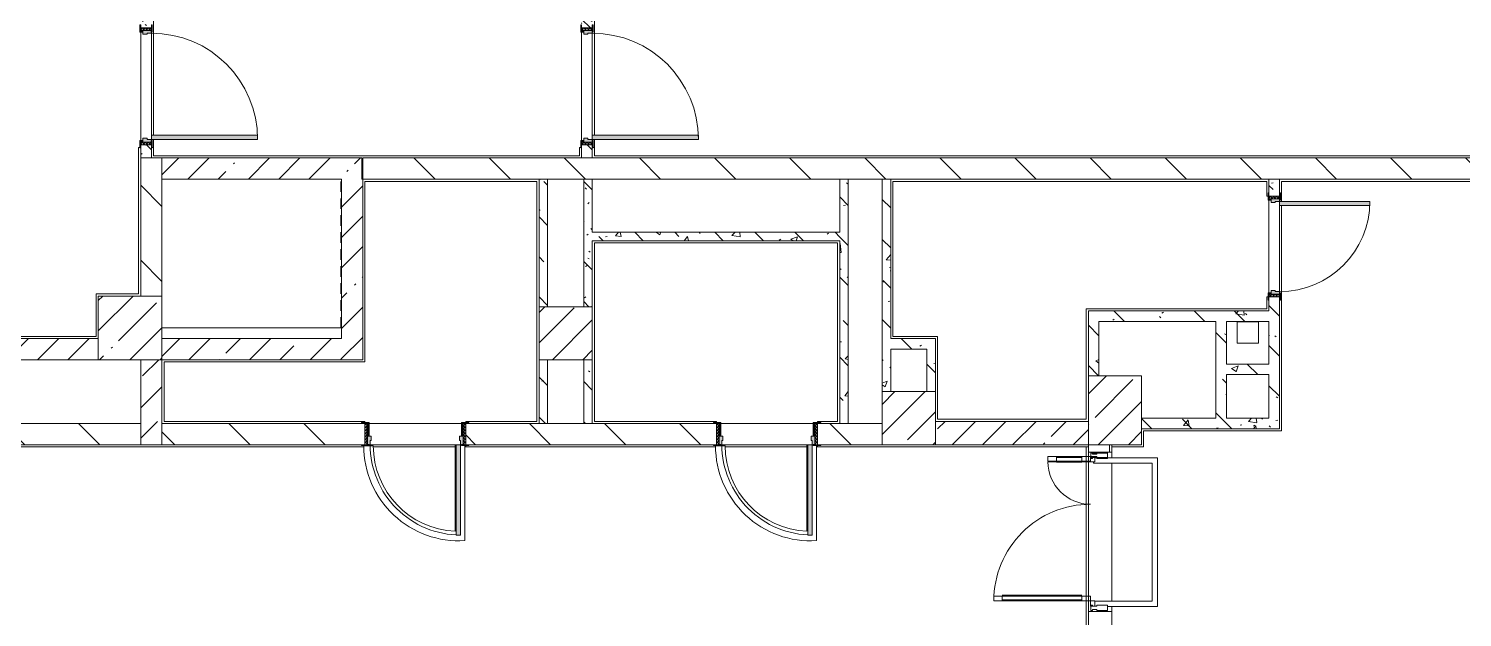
# Model space of a CAD drawing. Header units: millimetres. Extents: x 81676 to 276943, y -8553 to 29000.
# Drawn here: x 213468 to 226963, y 9275 to 14818 of the extents above; entities that cross this region are included whole.
import ezdxf

# ---------------------------------------------------------------- set-up
doc = ezdxf.new("R2010")
doc.units = ezdxf.units.MM
doc.linetypes.add('200_ШТРИХ__ш1_п0_6_', pattern=[160, 100, -60])
for name, color, linetype, lineweight, true_color in [('A-DETL-GENF-4', 7, 'Continuous', 5, 0xaaaaaa), ('A-DOOR-3', 7, 'Continuous', 5, 0xe2e2e2), ('A-DOOR-4', 7, 'Continuous', 5, 0xaaaaaa), ('A-DOOR-FRAM-2', 7, 'Continuous', 5, 0xe2e2e2), ('A-DOOR-FRAM-3', 7, 'Continuous', 5, 0xaaaaaa), ('A-FLOR-3', 7, 'Continuous', 5, 0xaaaaaa), ('I-WALL-5', 7, 'Continuous', 5, 0x787878)]:
    doc.layers.add(name, color=color, linetype=linetype, lineweight=lineweight, true_color=true_color)
for name, color, linetype, lineweight in [('A-DETL-MBND', 7, '200_ШТРИХ__ш1_п0_6_', 9), ('A-GLAZ-CWMG-2', 7, 'Continuous', 5), ('A-WALL', 7, 'Continuous', 9), ('I-WALL-3', 7, 'Continuous', 5), ('S-COLS-1', 7, 'Continuous', 5)]:
    doc.layers.add(name, color=color, linetype=linetype, lineweight=lineweight)
pattern_1 = [(45, (147962.96, 0), (-285.1231, 285.1231), []), (45, (148248.1, 0), (-285.1231, 285.1231), [504.031, -100.806, 16.764, -84.042])]
pattern_2 = [(135, (147962.96, 0), (-377.1708, -377.1708), [533.4, -88.9, 17.78, -88.9]), (135, (147962.96, 376.94), (-377.1708, -377.1708), []), (50, (147962.96, 0), (637.6445, -55.7866), [66.675, -733.425]), (355, (147962.96, 0), (-123.3494, 668.699), [53.34, -586.74]), (100.451, (148016.1, -4.65), (514.299, 612.908), [56.665, -623.315]), (46.184, (147963, 177.8), (948.7764, -147.15), [100.012, -1100.137]), (96.636, (148042, 165.5), (830.909, 865.997), [84.998, -934.973]), (351.184, (147963, 177.8), (830.918, 865.988), [80.01, -880.11]), (21, (148051.86, 133.35), (530.6506, -357.9283), [66.675, -733.425]), (326, (148051.86, 133.35), (216.308, 644.6585), [53.34, -586.74]), (71.451, (148096.1, 103.5), (746.9596, 286.7243), [56.665, -623.315]), (37.5, (147962.96, 0), (10.8105, 295.9426), [16.764, -562.864, 16.764, -578.866, -588.962]), (37.5, (147962.96, 0), (10.8105, 295.9426), [-1175.258, 16.764, -572.198]), (7.5, (147962.96, 0), (233.8692, 350.6318), [16.764, -322.834, 16.764, -549.529, -224.472]), (7.5, (147962.96, 0), (233.8692, 350.6318), [-905.891, 16.764, -207.708]), (327.5, (147764.71, 0), (474.5678, -20.0513), [16.764, -205.486, 16.764, -676.656, -920.115]), (327.5, (147764.71, 0), (474.5678, -20.0513), [-915.67, 16.764, -903.351]), (317.5, (147675.8, 0), (518.4522, 88.9934), [16.764, -272.161, 16.764, -443.738, -653.415]), (317.5, (147675.8, 0), (518.4522, 88.9934), [-749.427, 16.764, -636.651])]
pattern_3 = [(135, (1751.41, 114.685), (-14.14214, -14.14214), []), (225, (1751.41, 114.685), (14.14214, -14.14214), [])]
pattern_4 = [(45, (-371.384, 114.685), (-14.1421, 14.1421), []), (135, (-371.384, 114.685), (-14.1421, -14.1421), [])]
pattern_5 = [(135, (147962.96, 0), (-353.5534, -353.5534), [])]

# ---------------------------------------------------------------- blocks, each defined once
blk = doc.blocks.new('BSC_Колонна _Прямоугольная - 600х600-23205240-1_6_3_птичка')
at = {"layer": 'S-COLS-1'}
h = blk.add_hatch(dxfattribs=at)
h.set_pattern_fill('FP_52', color=256, style=0, pattern_type=2)
h.set_pattern_definition([(45, (-66460, -12000), (-285.1231, 285.1231), []), (45, (-66174.88, -12000), (-285.1231, 285.1231), [504.031, -100.806, 16.764, -84.042])])
h.paths.add_polyline_path([(-300, -300), (300, -300), (300, 300), (-300, 300), (-300, -100)])
for p, q in [((300, 300), (-300, 300)), ((-300, 300), (-300, -300)), ((300, -300), (300, 300)), ((-300, -300), (300, -300))]:
    blk.add_line(p, q, dxfattribs=at)
blk = doc.blocks.new('BSC_Колонна _Прямоугольная - 650х500-23287315-1_6_3_птичка')
at = {"layer": 'S-COLS-1'}
h = blk.add_hatch(dxfattribs=at)
h.set_pattern_fill('FP_98', color=256, style=0, pattern_type=2)
h.set_pattern_definition([(135, (11225, -75730), (-285.1231, -285.1231), []), (135, (11225, -75444.88), (-285.1231, -285.1231), [504.031, -100.806, 16.764, -84.042])])
h.paths.add_polyline_path([(325, 250), (-325, 250), (-325, -250), (325, -250), (325, 0)])
for p, q in [((325, 250), (-325, 250)), ((-325, 250), (-325, -250)), ((325, -250), (325, 250)), ((-325, -250), (325, -250))]:
    blk.add_line(p, q, dxfattribs=at)
blk = doc.blocks.new('BSC_Колонна _Прямоугольная - 500х500-V66-1_6_3_птичка')
at = {"layer": 'S-COLS-1'}
h = blk.add_hatch(dxfattribs=at)
h.set_pattern_fill('FP_99', color=256, style=0, pattern_type=2)
h.set_pattern_definition([(45, (-73790, -11150), (-285.1231, 285.1231), []), (45, (-73504.88, -11150), (-285.1231, 285.1231), [504.031, -100.806, 16.764, -84.042])])
h.paths.add_polyline_path([(250, -250), (250, 250), (-250, 250), (-250, -250), (-85, -250)])
for p, q in [((250, 250), (-250, 250)), ((-250, 250), (-250, -250)), ((250, -250), (250, 250)), ((-250, -250), (250, -250))]:
    blk.add_line(p, q, dxfattribs=at)
blk = doc.blocks.new('110_Дверь_СКБ_1Ст_Внутренняя1 - Д-11 1100x2100h_кладовые _все__ коридор _между помещениями блока столовой__ моечные _все_-32089444-1_6_3_птичка')
at = {"layer": 'A-DOOR-3'}
h = blk.add_hatch(color=256, dxfattribs=at)
h.paths.add_polyline_path([(512.5, -30), (537.5, -30), (537.5, 50), (512.5, 50), (512.5, 10), (502.5, 10), (502.5, -30)])
h.paths.add_polyline_path([(-477.5, -30), (-477.5, 10), (-487.5, 10), (-487.5, 50), (-512.5, 50), (-512.5, -30), (-487.5, -30)])
at = {"layer": 'A-DOOR-4'}
h = blk.add_hatch(dxfattribs=at)
h.set_pattern_fill('FP_68', color=256, style=0, pattern_type=2)
h.set_pattern_definition(pattern_3)
h.paths.add_polyline_path([(562.5, -50), (562.5, 50), (537.5, 50), (537.5, -50)])
at = {"layer": 'A-DOOR-FRAM-2'}
for points in [[(512.5, 50), (512.5, 1050), (472.5, 1050), (472.5, 50)], [(-512.5, 50), (-497.5, 50), (-497.5, 58), (-567.5, 58), (-567.5, 50), (-537.5, 50)], [(592.5, 50), (592.5, 58), (522.5, 58), (522.5, 50), (562.5, 50)], [(-567.5, -58), (-497.5, -58), (-497.5, -50), (-567.5, -50)], [(-497.5, -50), (-497.5, -30), (-512.5, -30), (-512.5, -50)], [(522.5, -50), (537.5, -50), (537.5, -30), (522.5, -30)], [(592.5, -58), (592.5, -50), (522.5, -50), (522.5, -58), (562.5, -58)]]:
    blk.add_hatch(color=256, dxfattribs=at).paths.add_polyline_path(points)
at = {"layer": 'A-DOOR-FRAM-3'}
h = blk.add_hatch(dxfattribs=at)
h.set_pattern_fill('FP_69', color=256, style=0, pattern_type=2)
h.set_pattern_definition(pattern_4)
h.paths.add_polyline_path([(-537.5, -50), (-512.5, -50), (-512.5, 50), (-537.5, 50)])
at = {"layer": 'A-DOOR-4'}
for p, q in [((512.5, 1050), (472.5, 1050)), ((472.5, 1050), (472.5, 50)), ((512.5, 50), (512.5, 1050)), ((472.5, 50), (512.5, 50))]:
    blk.add_line(p, q, dxfattribs=at)
blk.add_arc((512.5, 50), 1000, 90, 180, dxfattribs=at)
at = {"layer": 'A-DOOR-FRAM-3'}
for p, q in [((-497.5, 58), (-567.5, 58)), ((-567.5, 58), (-567.5, 50)), ((-567.5, 50), (-497.5, 50)), ((-512.5, 50), (-537.5, 50)), ((-537.5, 50), (-537.5, -50)), ((-487.5, 50), (-512.5, 50)), ((-512.5, 50), (-512.5, -30)), ((-512.5, -50), (-512.5, 50)), ((-497.5, 50), (-512.5, 50)), ((-512.5, 50), (-512.5, 49)), ((-512.5, 49), (-497.5, 49)), ((-497.5, 50), (-497.5, 58)), ((-497.5, 49), (-497.5, 50)), ((-487.5, 10), (-487.5, 50)), ((-477.5, 10), (-487.5, 10)), ((-477.5, -30), (-477.5, 10)), ((512.5, 10), (502.5, 10)), ((502.5, 10), (502.5, -30)), ((512.5, 50), (512.5, 10)), ((537.5, 50), (512.5, 50)), ((592.5, 58), (522.5, 58)), ((522.5, 58), (522.5, 50)), ((537.5, 50), (522.5, 50)), ((522.5, 50), (522.5, 49)), ((522.5, 50), (592.5, 50)), ((522.5, 49), (537.5, 49)), ((537.5, -30), (537.5, 50)), ((562.5, 50), (537.5, 50)), ((537.5, 50), (537.5, -50)), ((537.5, 49), (537.5, 50)), ((562.5, -50), (562.5, 50)), ((592.5, 50), (592.5, 58)), ((-497.5, -50), (-567.5, -50)), ((-567.5, -50), (-567.5, -58)), ((-567.5, -58), (-497.5, -58)), ((-537.5, -50), (-512.5, -50)), ((-512.5, -30), (-477.5, -30)), ((-497.5, -30), (-512.5, -30)), ((-512.5, -30), (-512.5, -50)), ((-512.5, -50), (-497.5, -50)), ((-497.5, -50), (-497.5, -30)), ((-497.5, -58), (-497.5, -50)), ((502.5, -30), (537.5, -30)), ((537.5, -30), (522.5, -30)), ((522.5, -30), (522.5, -50)), ((522.5, -50), (537.5, -50)), ((592.5, -50), (522.5, -50)), ((522.5, -50), (522.5, -58)), ((522.5, -58), (592.5, -58)), ((537.5, -50), (537.5, -30)), ((537.5, -50), (562.5, -50)), ((592.5, -58), (592.5, -50))]:
    blk.add_line(p, q, dxfattribs=at)
blk = doc.blocks.new('110_Дверь_СКБ_1Ст_Внутренняя1 - Д-7_п__950x2100h_Туалет EW30-32892359-1_6_3_птичка')
at = {"layer": 'A-DOOR-3'}
h = blk.add_hatch(color=256, dxfattribs=at)
h.paths.add_polyline_path([(462, 19), (462, 50), (437, 50), (437, 10), (427, 10), (427, -30), (462, -30), (462, -19)])
h.paths.add_polyline_path([(-403, -6), (-403, 10), (-413, 10), (-413, 50), (-438, 50), (-438, -30), (-403, -30)])
at = {"layer": 'A-DOOR-4'}
h = blk.add_hatch(dxfattribs=at)
h.set_pattern_fill('FP_66', color=256, style=0, pattern_type=2)
h.set_pattern_definition([(135, (1826.41, 114.685), (-14.14214, -14.14214), []), (225, (1826.41, 114.685), (14.14214, -14.14214), [])])
h.paths.add_polyline_path([(487, -50), (487, 50), (462, 50), (462, -50)])
at = {"layer": 'A-DOOR-FRAM-2'}
for points in [[(-373, 50), (-373, 900), (-413, 900), (-413, 50)], [(-423, 50), (-423, 58), (-493, 58), (-493, 50), (-438, 50)], [(517, 50), (517, 58), (447, 56), (447, 50), (487, 50)], [(-423, -50), (-493, -50), (-493, -58), (-423, -58)], [(-423, -30), (-438, -30), (-438, -50), (-423, -50)], [(462, -30), (447, -30), (447, -50), (462, -50)], [(517, -50), (447, -50), (447, -58), (517, -58)]]:
    blk.add_hatch(color=256, dxfattribs=at).paths.add_polyline_path(points)
at = {"layer": 'A-DOOR-FRAM-3'}
h = blk.add_hatch(dxfattribs=at)
h.set_pattern_fill('FP_67', color=256, style=0, pattern_type=2)
h.set_pattern_definition([(45, (-296.384, 114.685), (-14.1421, 14.1421), []), (135, (-296.384, 114.685), (-14.1421, -14.1421), [])])
h.paths.add_polyline_path([(-438, -50), (-438, 50), (-463, 50), (-457, -50)])
at = {"layer": 'A-DOOR-4'}
for p, q in [((-413, 900), (-413, 50)), ((-373, 900), (-413, 900)), ((-373, 50), (-373, 900)), ((-413, 50), (-373, 50))]:
    blk.add_line(p, q, dxfattribs=at)
blk.add_arc((-413, 50), 850, 360, 90, dxfattribs=at)
at = {"layer": 'A-DOOR-FRAM-3'}
for p, q in [((-423, 58), (-493, 58)), ((-493, 58), (-493, 50)), ((-493, 50), (-423, 50)), ((-438, 50), (-463, 50)), ((-463, 50), (-463, -50)), ((-413, 50), (-438, 50)), ((-438, 50), (-438, -30)), ((-438, -50), (-438, 50)), ((-423, 50), (-438, 50)), ((-438, 50), (-438, 49)), ((-438, 49), (-423, 49)), ((-423, 50), (-423, 58)), ((-423, 49), (-423, 50)), ((-413, 10), (-413, 50)), ((-403, 10), (-413, 10)), ((-403, -30), (-403, 10)), ((437, 10), (427, 10)), ((427, 10), (427, -30)), ((437, 50), (437, 10)), ((462, 50), (437, 50)), ((517, 58), (447, 58)), ((447, 58), (447, 50)), ((462, 50), (447, 50)), ((447, 50), (447, 49)), ((447, 50), (517, 50)), ((447, 49), (462, 49)), ((462, -30), (462, 50)), ((487, 50), (462, 50)), ((462, 50), (462, -50)), ((462, 49), (462, 50)), ((487, -50), (487, 50)), ((517, 50), (517, 58)), ((-423, -50), (-493, -50)), ((-493, -50), (-493, -58)), ((-493, -58), (-423, -58)), ((-463, -50), (-438, -50)), ((-438, -30), (-403, -30)), ((-423, -30), (-438, -30)), ((-438, -30), (-438, -50)), ((-438, -50), (-423, -50)), ((-423, -50), (-423, -30)), ((-423, -58), (-423, -50)), ((427, -30), (462, -30)), ((462, -30), (447, -30)), ((447, -30), (447, -50)), ((447, -50), (462, -50)), ((517, -50), (447, -50)), ((447, -50), (447, -58)), ((447, -58), (517, -58)), ((462, -50), (462, -30)), ((462, -50), (487, -50)), ((517, -58), (517, -50))]:
    blk.add_line(p, q, dxfattribs=at)
blk = doc.blocks.new('Прямоугольный импост - Импост структурный с накладкой - 160мм Темный-32274804-1_6_3_птичка')
at = {"layer": 'A-GLAZ-CWMG-2'}
for p, q in [((-50, 40), (-50, 140)), ((-50, 140), (0, 140)), ((0, 140), (0, 40)), ((-40, 40), (-50, 40)), ((-50, -17), (-50, 0)), ((-50, 0), (-40, 0)), ((-40, 0), (-40, 40)), ((-10, 40), (-10, 0)), ((0, 40), (-10, 40)), ((-10, 0), (0, 0)), ((0, 0), (0, -17)), ((0, -17), (-50, -17))]:
    blk.add_line(p, q, dxfattribs=at)
blk = doc.blocks.new('Дверь_Витражная_остекление_ - ВВ-6 остекление-32274838-1_6_3_птичка')
at = {"layer": 'A-DETL-GENF-4'}
for p, q in [((-655, 930), (-610, 930)), ((-655, 930), (-655, 20)), ((-610, 930), (-655, 930)), ((-655, 930), (-655, 20)), ((-655, 850), (-610, 850)), ((-645, 850), (-645, 100)), ((-610, 930), (-610, 20)), ((-610, 20), (-610, 930)), ((-601, 850), (-601, 100)), ((705, 420), (660, 420)), ((660, 420), (660, 20)), ((705, 420), (660, 420)), ((660, 420), (660, 20)), ((705, 420), (705, 20)), ((705, 20), (705, 420)), ((651, 340), (651, 100)), ((705, 340), (660, 340)), ((695, 340), (695, 100)), ((-655, 100), (-610, 100)), ((-610, 20), (-655, 20)), ((-655, 20), (-610, 20)), ((705, 100), (660, 100))]:
    blk.add_line(p, q, dxfattribs=at)
at = {"layer": 'A-DOOR-4'}
for p, q in [((-655, 930), (-655, 20)), ((655, 420), (655, 20)), ((-655, 20), (-705, 20)), ((-705, 20), (-705, -20)), ((-655, -20), (-655, 20)), ((705, 20), (655, 20)), ((655, 20), (655, -20)), ((705, -20), (705, 20)), ((-705, -20), (-655, -20)), ((655, -20), (705, -20))]:
    blk.add_line(p, q, dxfattribs=at)
for centre, radius, start, end in [((-655, 20), 910, 360, 90), ((655, 20), 400, 90, 180)]:
    blk.add_arc(centre, radius, start, end, dxfattribs=at)
blk = doc.blocks.new('110_Дверь_СКБ_1Ст_Внутренняя1 - Д-17д _Д-9_ 950x2100h_ПУИ_ С_У персонала-24300662-1_6_3_птичка')
at = {"layer": 'A-DOOR-3'}
h = blk.add_hatch(color=256, dxfattribs=at)
h.paths.add_polyline_path([(462, 100), (437, 100), (437, 60), (427, 60), (427, 20), (462, 20)])
h.paths.add_polyline_path([(-423, 100), (-438, 100), (-438, 20), (-403, 20), (-403, 60), (-413, 60), (-413, 100)])
at = {"layer": 'A-DOOR-4'}
h = blk.add_hatch(dxfattribs=at)
h.set_pattern_fill('FP_74', color=256, style=0, pattern_type=2)
h.set_pattern_definition([(135, (1826.41, 164.685), (-14.14214, -14.14214), []), (225, (1826.41, 164.685), (14.14214, -14.14214), [])])
h.paths.add_polyline_path([(487, 100), (462, 100), (462, -100), (487, -100), (487, 6)])
at = {"layer": 'A-DOOR-FRAM-2'}
for points in [[(-401, 950), (-413, 950), (-413, 100), (-373, 104), (-373, 950)], [(-454, 108), (-493, 108), (-493, 100), (-423, 104), (-423, 108), (-454, 108)], [(-438, 20), (-438, -100), (-423, -100), (-423, 20)], [(491, 108), (447, 108), (447, 100), (517, 100), (517, 108), (497, 108)], [(462, 20), (447, 20), (447, -100), (462, -100), (462, 6)], [(-438, -100), (-493, -100), (-493, -108), (-423, -108), (-423, -100)], [(501, -100), (447, -100), (447, -108), (517, -108), (517, -100)]]:
    blk.add_hatch(color=256, dxfattribs=at).paths.add_polyline_path(points)
at = {"layer": 'A-DOOR-FRAM-3'}
h = blk.add_hatch(dxfattribs=at)
h.set_pattern_fill('FP_75', color=256, style=0, pattern_type=2)
h.set_pattern_definition([(45, (-296.384, 164.685), (-14.1421, 14.1421), []), (135, (-296.384, 164.685), (-14.1421, -14.1421), [])])
h.paths.add_polyline_path([(-463, 100), (-460, -100), (-438, -100), (-438, 100)])
at = {"layer": 'A-DOOR-4'}
for p, q in [((-413, 950), (-413, 100)), ((-373, 950), (-413, 950)), ((-373, 100), (-373, 950)), ((-413, 100), (-373, 100))]:
    blk.add_line(p, q, dxfattribs=at)
blk.add_arc((-413, 100), 850, 360, 90, dxfattribs=at)
at = {"layer": 'A-DOOR-FRAM-3'}
for p, q in [((-423, 108), (-493, 108)), ((-493, 108), (-493, 100)), ((-493, 100), (-423, 100)), ((-438, 100), (-463, 100)), ((-463, 100), (-463, -100)), ((-413, 100), (-438, 100)), ((-438, 100), (-438, 20)), ((-438, -100), (-438, 100)), ((-423, 100), (-438, 100)), ((-438, 100), (-438, 99)), ((-438, 99), (-423, 99)), ((-438, 20), (-403, 20)), ((-423, 20), (-438, 20)), ((-438, 20), (-438, -100)), ((-423, 100), (-423, 108)), ((-423, 99), (-423, 100)), ((-423, -100), (-423, 20)), ((-413, 60), (-413, 100)), ((-403, 60), (-413, 60)), ((-403, 20), (-403, 60)), ((437, 60), (427, 60)), ((427, 60), (427, 20)), ((427, 20), (462, 20)), ((437, 100), (437, 60)), ((462, 100), (437, 100)), ((517, 108), (447, 108)), ((447, 108), (447, 100)), ((462, 100), (447, 100)), ((447, 100), (447, 99)), ((447, 100), (517, 100)), ((447, 99), (462, 99)), ((462, 20), (447, 20)), ((447, 20), (447, -100)), ((462, 20), (462, 100)), ((487, 100), (462, 100)), ((462, 100), (462, -100)), ((462, 99), (462, 100)), ((462, -100), (462, 20)), ((487, -100), (487, 100)), ((517, 100), (517, 108)), ((-423, -100), (-493, -100)), ((-493, -100), (-493, -108)), ((-493, -108), (-423, -108)), ((-463, -100), (-438, -100)), ((-438, -100), (-423, -100)), ((-423, -108), (-423, -100)), ((447, -100), (462, -100)), ((517, -100), (447, -100)), ((447, -100), (447, -108)), ((447, -108), (517, -108)), ((462, -100), (487, -100)), ((517, -108), (517, -100))]:
    blk.add_line(p, q, dxfattribs=at)
blk = doc.blocks.new('Прямоугольный импост - Импост структурный с накладкой - 160мм Темный-32274805-1_6_3_птичка')
at = {"layer": 'A-GLAZ-CWMG-2'}
for p, q in [((-25, 40), (-25, 140)), ((-25, 140), (25, 140)), ((25, 140), (25, 40)), ((-15, 40), (-25, 40)), ((-25, -17), (-25, 0)), ((-25, 0), (-15, 0)), ((-15, 0), (-15, 40)), ((15, 40), (15, 0)), ((25, 40), (15, 40)), ((15, 0), (25, 0)), ((25, 0), (25, -17)), ((25, -17), (-25, -17))]:
    blk.add_line(p, q, dxfattribs=at)
blk = doc.blocks.new('110_Дверь_СКБ_1Ст_Внутренняя1 - Д-12 EIW 1100x2100h_кладовые _все__ коридор _между помещениями блока столовой__ моечные _все_-32933558-1_6_3_птичка')
at = {"layer": 'A-DOOR-3'}
h = blk.add_hatch(color=256, dxfattribs=at)
h.paths.add_polyline_path([(537.5, -30), (537.5, 50), (512.5, 50), (512.5, 10), (502.5, 10), (502.5, -30), (512.5, -30)])
h.paths.add_polyline_path([(-477.5, -6), (-477.5, 10), (-487.5, 10), (-487.5, 50), (-512.5, 50), (-512.5, -30), (-477.5, -30)])
at = {"layer": 'A-DOOR-4'}
h = blk.add_hatch(dxfattribs=at)
h.set_pattern_fill('FP_68', color=256, style=0, pattern_type=2)
h.set_pattern_definition(pattern_3)
h.paths.add_polyline_path([(562.5, 50), (537.5, 50), (537.5, -50), (562.5, -50)])
at = {"layer": 'A-DOOR-FRAM-2'}
for points in [[(512.5, 863.5), (512.5, 1050), (472.5, 1050), (472.5, 50), (512.5, 50), (512.5, 685.8)], [(-497.5, 58), (-567.5, 58), (-562.5, 50), (-497.5, 50)], [(592.5, 58), (522.5, 58), (522.5, 50), (592.5, 50)], [(-497.5, -58), (-497.5, -50), (-567.5, -50), (-562.5, -58), (-512.5, -58)], [(-497.5, -30), (-512.5, -30), (-512.5, -50), (-497.5, -50)], [(537.5, -30), (522.5, -30), (522.5, -50), (537.5, -50)], [(592.5, -58), (587.5, -50), (522.5, -50), (522.5, -58), (587.5, -58)]]:
    blk.add_hatch(color=256, dxfattribs=at).paths.add_polyline_path(points)
at = {"layer": 'A-DOOR-FRAM-3'}
h = blk.add_hatch(dxfattribs=at)
h.set_pattern_fill('FP_69', color=256, style=0, pattern_type=2)
h.set_pattern_definition(pattern_4)
h.paths.add_polyline_path([(-512.5, 50), (-537.5, 50), (-537.5, -50), (-512.5, -50)])
at = {"layer": 'A-DOOR-4'}
for p, q in [((512.5, 1050), (472.5, 1050)), ((472.5, 1050), (472.5, 50)), ((512.5, 50), (512.5, 1050)), ((472.5, 50), (512.5, 50))]:
    blk.add_line(p, q, dxfattribs=at)
blk.add_arc((512.5, 50), 1000, 90, 180, dxfattribs=at)
at = {"layer": 'A-DOOR-FRAM-3'}
for p, q in [((-497.5, 58), (-567.5, 58)), ((-567.5, 58), (-567.5, 50)), ((-567.5, 50), (-497.5, 50)), ((-512.5, 50), (-537.5, 50)), ((-537.5, 50), (-537.5, -50)), ((-487.5, 50), (-512.5, 50)), ((-512.5, 50), (-512.5, -30)), ((-512.5, -50), (-512.5, 50)), ((-497.5, 50), (-512.5, 50)), ((-512.5, 50), (-512.5, 49)), ((-512.5, 49), (-497.5, 49)), ((-497.5, 50), (-497.5, 58)), ((-497.5, 49), (-497.5, 50)), ((-487.5, 10), (-487.5, 50)), ((-477.5, 10), (-487.5, 10)), ((-477.5, -30), (-477.5, 10)), ((512.5, 10), (502.5, 10)), ((502.5, 10), (502.5, -30)), ((512.5, 50), (512.5, 10)), ((537.5, 50), (512.5, 50)), ((592.5, 58), (522.5, 58)), ((522.5, 58), (522.5, 50)), ((537.5, 50), (522.5, 50)), ((522.5, 50), (522.5, 49)), ((522.5, 50), (592.5, 50)), ((522.5, 49), (537.5, 49)), ((537.5, -30), (537.5, 50)), ((562.5, 50), (537.5, 50)), ((537.5, 50), (537.5, -50)), ((537.5, 49), (537.5, 50)), ((562.5, -50), (562.5, 50)), ((592.5, 50), (592.5, 58)), ((-497.5, -50), (-567.5, -50)), ((-567.5, -50), (-567.5, -58)), ((-567.5, -58), (-497.5, -58)), ((-537.5, -50), (-512.5, -50)), ((-512.5, -30), (-477.5, -30)), ((-497.5, -30), (-512.5, -30)), ((-512.5, -30), (-512.5, -50)), ((-512.5, -50), (-497.5, -50)), ((-497.5, -50), (-497.5, -30)), ((-497.5, -58), (-497.5, -50)), ((502.5, -30), (537.5, -30)), ((537.5, -30), (522.5, -30)), ((522.5, -30), (522.5, -50)), ((522.5, -50), (537.5, -50)), ((592.5, -50), (522.5, -50)), ((522.5, -50), (522.5, -58)), ((522.5, -58), (592.5, -58)), ((537.5, -50), (537.5, -30)), ((537.5, -50), (562.5, -50)), ((592.5, -58), (592.5, -50))]:
    blk.add_line(p, q, dxfattribs=at)
blk = doc.blocks.new('Прямоугольный импост - Импост структурный с накладкой - 160мм Темный-32274806-1_6_3_птичка')
at = {"layer": 'A-GLAZ-CWMG-2'}
for p, q in [((0, 140), (-50, 140)), ((-50, 140), (-50, 40)), ((0, 40), (0, 140)), ((-50, 40), (-40, 40)), ((-40, 0), (-50, 0)), ((-50, 0), (-50, -17)), ((-40, 40), (-40, 0)), ((-10, 0), (-10, 40)), ((-10, 40), (0, 40)), ((0, 0), (-10, 0)), ((0, -17), (0, 0)), ((-50, -17), (0, -17))]:
    blk.add_line(p, q, dxfattribs=at)

msp = doc.modelspace()

# ---------------------------------------------------------------- hatches: boundary and pattern name
at = {"layer": 'I-WALL-3'}
h = msp.add_hatch(dxfattribs=at)
h.set_pattern_fill('FP_64', color=256, style=0, pattern_type=2)
h.set_pattern_definition(pattern_5)
h.paths.add_polyline_path([(214689.4, 12300), (214723, 12300), (214723, 13600), (214523, 13600), (214523, 12300)])
h = msp.add_hatch(dxfattribs=at)
h.set_pattern_fill('FP_34', color=256, style=0, pattern_type=2)
h.set_pattern_definition(pattern_1)
h.paths.add_polyline_path([(216413, 13400), (216603, 13400), (216603, 13600), (214723, 13600), (214723, 13400), (216173, 13400)])
h = msp.add_hatch(dxfattribs=at)
h.set_pattern_fill('FP_64', color=256, style=0, pattern_type=2)
h.set_pattern_definition(pattern_5)
h.paths.add_polyline_path([(224059, 13400), (232663, 13400), (232663, 13600), (216613, 13600), (216613, 13400), (223126.7, 13400)])
h = msp.add_hatch(dxfattribs=at)
h.set_pattern_fill('FP_34', color=256, style=0, pattern_type=2)
h.set_pattern_definition(pattern_1)
h.paths.add_polyline_path([(216587.8, 11700), (216613, 11700), (216613, 13400), (216413, 13400), (216413, 11700), (216443.2, 11700)])
h = msp.add_hatch(dxfattribs=at)
h.set_pattern_fill('FP_34', color=256, style=0, pattern_type=2)
h.set_pattern_definition(pattern_1)
h.paths.add_polyline_path([(210114, 11700), (214123, 11700), (214123, 11900), (208723, 11900), (208723, 11700), (209923, 11700)])
h = msp.add_hatch(dxfattribs=at)
h.set_pattern_fill('FP_34', color=256, style=0, pattern_type=2)
h.set_pattern_definition(pattern_1)
h.paths.add_polyline_path([(215690.9, 11700), (216413, 11700), (216413, 11900), (214723, 11900), (214723, 11700), (215598, 11700)])
h = msp.add_hatch(dxfattribs=at)
h.set_pattern_fill('FP_34', color=256, style=0, pattern_type=2)
h.set_pattern_definition(pattern_1)
h.paths.add_polyline_path([(214723, 10900), (214723, 11700), (214523, 11700), (214523, 10900)])
h = msp.add_hatch(dxfattribs=at)
h.set_pattern_fill('FP_64', color=256, style=0, pattern_type=2)
h.set_pattern_definition(pattern_5)
h.paths.add_polyline_path([(220922.8, 10900), (221503, 10900), (221503, 11100), (220892.8, 11100), (220892.8, 10900)])
h.paths.add_polyline_path([(214723, 10900), (216631.8, 10900), (216631.8, 11100), (214723, 11100), (214723, 10994)])
h.paths.add_polyline_path([(211973, 10900), (214523, 10900), (214523, 11100), (210123, 11100), (210123, 10900)])
h.paths.add_polyline_path([(217581.8, 10900), (219942.8, 10900), (219942.8, 11100), (217581.8, 11100), (217581.8, 10994)])
h = msp.add_hatch(dxfattribs=at)
h.set_pattern_fill('FP_34', color=256, style=0, pattern_type=2)
h.set_pattern_definition(pattern_1)
h.paths.add_polyline_path([(223423, 10900), (223443, 10900), (223443, 11120), (222003, 11120), (222003, 10900), (223126.7, 10900)])
h = msp.add_hatch(dxfattribs=at)
h.set_pattern_fill('FP_34', color=256, style=0, pattern_type=2)
h.set_pattern_definition(pattern_1)
h.paths.add_polyline_path([(223663, 7900), (223663, 9330), (223443, 9330), (223443, 7900)])
h.paths.add_polyline_path([(223663, 10830), (223663, 10900), (223643, 10900), (223643, 10830)])
at = {"layer": 'I-WALL-5'}
h = msp.add_hatch(dxfattribs=at)
h.set_pattern_fill('FP_63', color=256, style=0, pattern_type=2)
h.set_pattern_definition(pattern_2)
h.paths.add_polyline_path([(214623, 13600), (214623, 13725), (214523, 13725), (214523, 13600)])
h.paths.add_polyline_path([(214523, 14825), (214623, 14825), (214623, 15550), (214523, 15550), (214523, 14850)])
h = msp.add_hatch(dxfattribs=at)
h.set_pattern_fill('FP_63', color=256, style=0, pattern_type=2)
h.set_pattern_definition(pattern_2)
h.paths.add_polyline_path([(218718.7, 13600), (218773, 13600), (218773, 13725), (218673, 13725), (218673, 13600), (218693, 13600)])
h.paths.add_polyline_path([(218773, 14825), (218773, 15150), (218673, 15150), (218673, 14825)])
h = msp.add_hatch(dxfattribs=at)
h.set_pattern_fill('FP_63', color=256, style=0, pattern_type=2)
h.set_pattern_definition(pattern_2)
h.paths.add_polyline_path([(218272.8, 11120), (218273, 12200), (218352.8, 12200), (218352.8, 13400), (218272.8, 13400), (218272.8, 11700)])
h.paths.add_polyline_path([(218272.8, 11100), (218352.8, 11100), (218352.8, 11700), (218273, 11700), (218272.8, 11120)])
h = msp.add_hatch(dxfattribs=at)
h.set_pattern_fill('FP_63', color=256, style=0, pattern_type=2)
h.set_pattern_definition(pattern_2)
h.paths.add_polyline_path([(218773, 11100), (218773, 11700), (218693, 11700), (218693, 11100)])
h.paths.add_polyline_path([(218773, 12200), (218773, 13400), (218693, 13400), (218693, 12200)])
h = msp.add_hatch(dxfattribs=at)
h.set_pattern_fill('FP_63', color=256, style=0, pattern_type=2)
h.set_pattern_definition(pattern_2)
h.paths.add_polyline_path([(221103, 11100), (221183, 11100), (221183, 13400), (221103, 13400), (221103, 11120)])
h = msp.add_hatch(dxfattribs=at)
h.set_pattern_fill('FP_63', color=256, style=0, pattern_type=2)
h.set_pattern_definition(pattern_2)
h.paths.add_polyline_path([(221503, 11400), (221583, 11400), (221583, 13400), (221503, 13400), (221503, 11913.7)])
h = msp.add_hatch(dxfattribs=at)
h.set_pattern_fill('FP_63', color=256, style=0, pattern_type=2)
h.set_pattern_definition(pattern_2)
h.paths.add_polyline_path([(225142.8, 11050), (225242.8, 11053.2), (225242.8, 12291.1), (225142.8, 12291.1), (225142.8, 11150)])
h.paths.add_polyline_path([(225242.8, 13241.1), (225242.8, 13400), (225142.8, 13400), (225144.2, 13241.1)])
h = msp.add_hatch(dxfattribs=at)
h.set_pattern_fill('FP_63', color=256, style=0, pattern_type=2)
h.set_pattern_definition(pattern_2)
h.paths.add_polyline_path([(218773, 12820), (221103, 12820), (221103, 12900), (218773, 12900)])
h = msp.add_hatch(dxfattribs=at)
h.set_pattern_fill('FP_63', color=256, style=0, pattern_type=2)
h.set_pattern_definition(pattern_2)
h.paths.add_polyline_path([(223443, 12060), (225142.8, 12060), (225142.8, 12160), (223443, 12160), (223443, 12143.8)])
h = msp.add_hatch(dxfattribs=at)
h.set_pattern_fill('FP_63', color=256, style=0, pattern_type=2)
h.set_pattern_definition(pattern_2)
h.paths.add_polyline_path([(223443, 11550), (223543, 11550), (223543, 12060), (223443, 12060), (223443, 11880.8)])
h = msp.add_hatch(dxfattribs=at)
h.set_pattern_fill('FP_63', color=256, style=0, pattern_type=2)
h.set_pattern_definition(pattern_2)
h.paths.add_polyline_path([(224742.8, 11150), (224742.8, 12060), (224642.8, 12055.6), (224643.7, 11150), (224688.8, 11150)])
h = msp.add_hatch(dxfattribs=at)
h.set_pattern_fill('FP_63', color=256, style=0, pattern_type=2)
h.set_pattern_definition(pattern_2)
h.paths.add_polyline_path([(221923, 11800), (221923, 11900), (221583, 11900), (221583, 11800)])
h = msp.add_hatch(dxfattribs=at)
h.set_pattern_fill('FP_63', color=256, style=0, pattern_type=2)
h.set_pattern_definition(pattern_2)
h.paths.add_polyline_path([(221923, 11400), (222003, 11400), (222003, 11900), (221923, 11900), (221923, 11800)])
h = msp.add_hatch(dxfattribs=at)
h.set_pattern_fill('FP_63', color=256, style=0, pattern_type=2)
h.set_pattern_definition(pattern_2)
h.paths.add_polyline_path([(225128.6, 11560), (225142.8, 11560), (225142.8, 11660), (224742.8, 11660), (224742.8, 11560), (225043.5, 11560)])
h = msp.add_hatch(dxfattribs=at)
h.set_pattern_fill('FP_63', color=256, style=0, pattern_type=2)
h.set_pattern_definition(pattern_2)
h.paths.add_polyline_path([(225142.8, 11050), (225142.8, 11150), (223943, 11150), (223943, 11050), (225043.5, 11050)])
at = {"layer": 'S-COLS-1'}
h = msp.add_hatch(dxfattribs=at)
h.set_pattern_fill('FP_34', color=256, style=0, pattern_type=2)
h.set_pattern_definition(pattern_1)
h.paths.add_polyline_path([(218352.8, 11700), (218773, 11700), (218773, 12200), (218273, 12200), (218273, 11700)])

# ---------------------------------------------------------------- linework, layer by layer
at = {"layer": 'A-DETL-MBND'}
msp.add_line((216408, 12000), (216408, 13400), dxfattribs=at)
at = {"layer": 'A-FLOR-3'}
for p, q in [((214643, 15530), (214643, 13815)), ((218793, 15130), (218793, 13815)), ((214643, 13775), (214643, 13620)), ((218793, 13775), (218793, 13620)), ((214503, 12320), (214503, 13700)), ((214503, 13700), (214515, 13700)), ((214631, 13700), (214643, 13700)), ((218653, 13620), (218653, 13700)), ((218653, 13700), (218665, 13700)), ((218781, 13700), (218793, 13700)), ((214643, 13620), (218653, 13620)), ((218793, 13620), (233103, 13620)), ((218252.8, 13380), (216633, 13380)), ((216633, 13380), (216633, 11680)), ((218252.8, 11120), (218252.8, 13380)), ((225122.8, 13380), (221603, 13380)), ((221603, 13380), (221603, 11920)), ((225122.8, 13241.1), (225122.8, 13380)), ((225262.8, 13380), (225262.8, 13191.1)), ((230520, 13380), (225262.8, 13380)), ((225134.8, 13241.1), (225122.8, 13241.1)), ((225262.8, 13241.1), (225250.8, 13241.1)), ((225262.8, 13151.1), (225262.8, 11030)), ((221083, 12800), (218793, 12800)), ((218793, 12800), (218793, 11120)), ((221083, 11120), (221083, 12800)), ((214103, 11920), (214103, 12320)), ((214103, 12320), (214503, 12320)), ((225122.8, 12180), (225122.8, 12291.1)), ((225122.8, 12291.1), (225134.8, 12291.1)), ((225250.8, 12291.1), (225262.8, 12291.1)), ((223423, 11140), (223423, 12180)), ((223423, 12180), (225122.8, 12180)), ((224843.5, 12057), (225043.5, 12057)), ((224843.5, 11857), (224843.5, 12057)), ((225043.5, 12057), (225043.5, 11857)), ((208743, 11920), (214103, 11920)), ((216413, 12000), (214723, 12000)), ((221603, 11920), (222023, 11920)), ((222023, 11920), (222023, 11140)), ((225043.5, 11857), (224843.5, 11857)), ((216633, 11680), (214743, 11680)), ((214743, 11680), (214743, 11120)), ((214743, 11120), (216631.8, 11120)), ((216631.8, 11120), (216631.8, 11108)), ((217581.8, 11120), (218252.8, 11120)), ((217581.8, 11108), (217581.8, 11120)), ((218793, 11120), (219942.8, 11120)), ((219942.8, 11120), (219942.8, 11108)), ((220892.8, 11108), (220892.8, 11120)), ((220892.8, 11120), (221083, 11120)), ((222023, 11140), (223423, 11140)), ((225262.8, 11030), (223963, 11030)), ((223963, 11030), (223963, 10880)), ((216620.4, 10880), (209903, 10880)), ((216712.3, 10890.5), (216622.3, 10890.5)), ((217483.3, 10880), (216712.9, 10880)), ((217491.8, 10895.6), (217483.3, 10895.6)), ((217483.3, 10895.6), (217483.3, 10086.3)), ((217541.8, 10895.6), (217531.8, 10895.6)), ((217573.3, 9997.3), (217573.3, 10892)), ((217573.3, 10880), (219933.9, 10880)), ((217581.8, 10880), (217581.8, 10892)), ((220023.3, 10890.5), (219933.3, 10890.5)), ((220794.3, 10880), (220023.9, 10880)), ((220802.8, 10895.6), (220794.3, 10895.6)), ((220794.3, 10895.6), (220794.3, 10086.3)), ((220852.8, 10895.6), (220842.8, 10895.6)), ((220884.3, 9997.3), (220884.3, 10892)), ((220884.3, 10880), (223423, 10880)), ((220892.8, 10880), (220892.8, 10892)), ((223423, 7920), (223423, 10880)), ((223443, 10880), (223423, 10880)), ((223963, 10880), (223663, 10880)), ((223493.1, 10740), (223493.1, 10726.2)), ((223493.1, 10726.2), (224043.1, 10726.2)), ((223523, 10776.2), (223503, 10776.2)), ((224093.1, 10776.2), (223623, 10776.2)), ((224043.1, 10726.2), (224043.1, 9426.2)), ((224093.1, 9376.2), (224093.1, 10776.2)), ((224043.1, 9426.2), (223503, 9426.2)), ((223623, 9376.2), (224093.1, 9376.2))]:
    msp.add_line(p, q, dxfattribs=at)
for centre, radius, end in [((217517.3, 10890.5), 895, 273.58586), ((217517.3, 10890.5), 805, 267.57693), ((220828.3, 10890.5), 895, 273.58586), ((220828.3, 10890.5), 805, 267.57693)]:
    msp.add_arc(centre, radius, 180, end, dxfattribs=at)
at = {"layer": 'A-WALL'}
for p, q in [((218673, 13600), (218773, 13600)), ((218352.8, 13400), (218272.8, 13400)), ((218773, 13400), (218693, 13400)), ((221183, 13400), (221103, 13400)), ((221583, 13400), (221503, 13400)), ((225242.8, 13400), (225142.8, 13400)), ((214523, 11100), (214523, 10900)), ((214723, 11100), (214723, 10900)), ((218272.8, 11100), (218352.8, 11100)), ((218693, 11100), (218773, 11100)), ((221103, 11100), (221183, 11100)), ((223643, 10900), (223643, 10830))]:
    msp.add_line(p, q, dxfattribs=at)
at = {"layer": 'I-WALL-3'}
for p, q in [((214523, 13765), (214523, 14785)), ((214623, 14775), (214623, 13815)), ((218673, 13765), (218673, 14785)), ((218773, 14775), (218773, 13815)), ((214523, 13695), (214523, 12300)), ((214623, 13600), (214623, 13695)), ((218673, 13695), (218673, 13600)), ((218773, 13600), (218773, 13695)), ((214523, 13600), (216603, 13600)), ((214723, 12300), (214723, 13600)), ((216603, 13400), (216603, 13600)), ((216613, 11700), (216613, 13600)), ((218673, 13600), (216613, 13600)), ((233073, 13600), (218773, 13600)), ((214723, 13400), (216413, 13400)), ((216413, 13400), (216413, 11900)), ((216603, 13400), (218272.8, 13400)), ((218272.8, 13400), (218272.8, 11100)), ((218352.8, 12200), (218352.8, 13400)), ((218352.8, 13400), (218693, 13400)), ((218693, 13400), (218693, 12200)), ((218773, 12900), (218773, 13400)), ((218773, 13400), (221103, 13400)), ((221103, 13400), (221103, 12900)), ((221183, 11100), (221183, 13400)), ((221183, 13400), (221503, 13400)), ((221503, 13400), (221503, 11400)), ((221583, 11900), (221583, 13400)), ((221583, 13400), (225142.8, 13400)), ((225142.8, 13400), (225142.8, 13271.1)), ((225242.8, 13271.1), (225242.8, 13400)), ((225242.8, 13400), (233073, 13400)), ((225142.8, 12331.1), (225142.8, 13201.1)), ((225242.8, 13151.1), (225242.8, 12341.1)), ((221103, 12900), (218773, 12900)), ((218773, 12200), (218773, 12820)), ((218773, 12820), (221103, 12820)), ((221103, 12820), (221103, 11100)), ((218273, 11700), (218273, 12200)), ((218273, 12200), (218352.8, 12200)), ((218693, 12200), (218773, 12200)), ((225142.8, 12160), (223443, 12160)), ((223443, 12160), (223443, 11550)), ((225142.8, 12261.1), (225142.8, 12160)), ((225242.8, 11050), (225242.8, 12261.1)), ((223543, 12060), (224642.8, 12060)), ((223543, 11550), (223543, 12060)), ((224642.8, 12060), (224642.8, 11150)), ((224742.8, 12060), (225142.8, 12060)), ((224742.8, 11660), (224742.8, 12060)), ((225142.8, 12060), (225142.8, 11660)), ((214123, 11900), (208723, 11900)), ((216413, 11900), (214723, 11900)), ((222003, 11900), (221583, 11900)), ((222003, 11400), (222003, 11900)), ((221583, 11400), (221583, 11800)), ((221583, 11800), (221923, 11800)), ((221923, 11800), (221923, 11400)), ((212423, 11700), (214123, 11700)), ((214523, 11700), (214523, 11100)), ((214723, 11700), (216613, 11700)), ((214723, 11100), (214723, 11700)), ((218352.8, 11700), (218273, 11700)), ((218352.8, 11100), (218352.8, 11700)), ((218693, 11700), (218693, 11100)), ((218773, 11700), (218693, 11700)), ((218773, 11100), (218773, 11700)), ((225142.8, 11660), (224742.8, 11660)), ((224742.8, 11150), (224742.8, 11560)), ((224742.8, 11560), (225142.8, 11560)), ((225142.8, 11560), (225142.8, 11150)), ((214523, 11100), (212423, 11100)), ((216601.8, 11100), (214723, 11100)), ((216671.8, 11100), (217541.8, 11100)), ((218272.8, 11100), (217611.8, 11100)), ((218693, 11100), (218352.8, 11100)), ((219912.8, 11100), (218773, 11100)), ((219982.8, 11100), (220852.8, 11100)), ((221103, 11100), (220922.8, 11100)), ((221503, 11100), (221183, 11100)), ((223443, 11120), (222003, 11120)), ((224642.8, 11150), (223943, 11150)), ((225142.8, 11150), (224742.8, 11150)), ((223943, 11050), (225242.8, 11050)), ((209923, 10900), (216601.8, 10900)), ((217491.8, 10900), (216681.8, 10900)), ((217611.8, 10900), (219912.8, 10900)), ((220802.8, 10900), (219992.8, 10900)), ((220922.8, 10900), (221503, 10900)), ((222003, 10900), (223443, 10900)), ((223443, 7900), (223443, 10900)), ((223443, 10830), (223663, 10830)), ((223663, 10776.2), (223663, 10900)), ((223663, 10726.2), (223663, 9426.2)), ((223663, 9330), (223443, 9330)), ((223663, 9200), (223663, 9376.2))]:
    msp.add_line(p, q, dxfattribs=at)
at = {"layer": 'S-COLS-1'}
for p, q in [((218352.8, 12200), (218273, 12200)), ((218273, 12200), (218273, 11700)), ((218693, 12200), (218352.8, 12200)), ((218773, 12200), (218693, 12200)), ((218773, 11700), (218773, 12200)), ((218273, 11700), (218352.8, 11700)), ((218352.8, 11700), (218693, 11700)), ((218693, 11700), (218773, 11700))]:
    msp.add_line(p, q, dxfattribs=at)

# ---------------------------------------------------------------- block references
at = {"layer": 'A-DOOR-4'}
for name, p, rotation in [('110_Дверь_СКБ_1Ст_Внутренняя1 - Д-11 1100x2100h_кладовые _все__ коридор _между помещениями блока столовой__ моечные _все_-32089444-1_6_3_птичка', (214573, 14287.5), 270), ('110_Дверь_СКБ_1Ст_Внутренняя1 - Д-12 EIW 1100x2100h_кладовые _все__ коридор _между помещениями блока столовой__ моечные _все_-32933558-1_6_3_птичка', (218723, 14287.5), 270), ('110_Дверь_СКБ_1Ст_Внутренняя1 - Д-7_п__950x2100h_Туалет EW30-32892359-1_6_3_птичка', (225192.8, 12778.6), 270), ('110_Дверь_СКБ_1Ст_Внутренняя1 - Д-17д _Д-9_ 950x2100h_ПУИ_ С_У персонала-24300662-1_6_3_птичка', (217119.3, 11000), 180), ('110_Дверь_СКБ_1Ст_Внутренняя1 - Д-17д _Д-9_ 950x2100h_ПУИ_ С_У персонала-24300662-1_6_3_птичка', (220430.3, 11000), 180), ('Дверь_Витражная_остекление_ - ВВ-6 остекление-32274838-1_6_3_птичка', (223483, 10085), 89.99999999999959)]:
    msp.add_blockref(name, p, dxfattribs=dict(at, rotation=rotation))
at = {"layer": 'A-GLAZ-CWMG-2', "extrusion": (0, 0, -1), "rotation": 90.00000000000041}
for name, p in [('Прямоугольный импост - Импост структурный с накладкой - 160мм Темный-32274805-1_6_3_птичка', (-223483, 10805)), ('Прямоугольный импост - Импост структурный с накладкой - 160мм Темный-32274804-1_6_3_птичка', (-223483, 10820))]:
    msp.add_blockref(name, p, dxfattribs=at)
at = {"layer": 'A-GLAZ-CWMG-2', "rotation": 269.9999999999996}
msp.add_blockref('Прямоугольный импост - Импост структурный с накладкой - 160мм Темный-32274806-1_6_3_птичка', (223483, 9340), dxfattribs=at)
at = {"layer": 'S-COLS-1'}
for name, p in [('BSC_Колонна _Прямоугольная - 600х600-23205240-1_6_3_птичка', (214423, 12000)), ('BSC_Колонна _Прямоугольная - 500х500-V66-1_6_3_птичка', (221753, 11150))]:
    msp.add_blockref(name, p, dxfattribs=at)
at = {"layer": 'S-COLS-1', "rotation": 270.0000000000007}
msp.add_blockref('BSC_Колонна _Прямоугольная - 650х500-23287315-1_6_3_птичка', (223693, 11225), dxfattribs=at)

doc.saveas('drawing.dxf')
